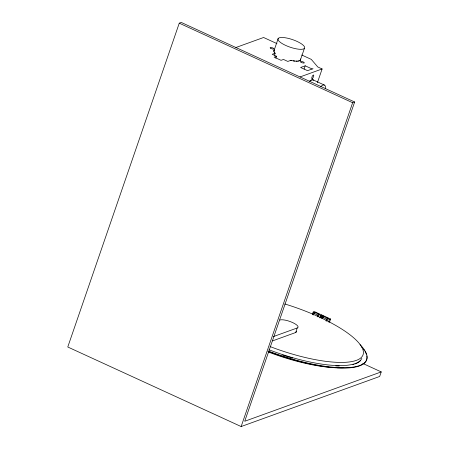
<?xml version="1.0" encoding="UTF-8"?>
<svg xmlns="http://www.w3.org/2000/svg" width="449" height="449" viewBox="0 0 449 449"><rect width="100%" height="100%" fill="white"/><g stroke="black" fill="none" stroke-linecap="round" stroke-linejoin="round"><path stroke-width="0.67" d="M274.12 50.361L274.636 50.002M299.831 60.508L300.353 60.149M300.476 59.644L300.549 59.122M273.997 50.855L273.924 51.377M381.235 371.907L244.716 421.263L354.648 102.002L181.273 22.45L179.263 23.174L67.765 346.998L241.141 426.55L379.663 376.47L381.235 371.907L362.753 363.426M273.918 50.922L278.217 38.446M274.513 55.16L275.186 53.201L274.681 52.746A14.082 3.974 19 0 1 274.064 50.389M275.871 58.224L276.545 56.265L272.212 54.278L275.186 53.201M300.347 60.172L304.422 48.352A14.082 3.974 19 0 0 287.096 38.103A14.082 3.974 19 0 0 282.438 43.738A14.082 3.974 19 0 0 304.422 48.352M304.096 69.073L305.219 65.812L312.162 69L313.037 68.686M317.415 82.627L322.118 68.955L317.785 66.968L311.269 59.369L301.734 54.991M241.141 426.55L352.645 102.726L354.648 102.002M272.571 340.881L295.661 332.529L297.232 327.972A10.058 2.84 19 0 0 292.58 322.539A10.058 2.84 19 0 0 279.895 320.014M312.296 314.631L313.189 312.033L314.395 311.595L330.604 319.031L329.487 322.287M313.206 315.052L313.84 313.217L315.445 312.639L319.435 314.468L317.825 315.046L313.84 313.217M317.196 316.882L317.825 315.046M318.24 316.607L318.913 314.654L320.648 315.451L321.849 315.013M319.974 317.404L320.648 315.451M319.969 317.971L320.867 315.372L322.169 315.967L321.495 317.92M321.271 317.999L321.944 316.045L323.151 315.613M322.174 318.459L322.595 317.235L324.2 316.652L328.191 318.481L326.58 319.065L322.595 317.235M325.952 320.9L326.58 319.065M326.771 321.276L327.669 318.672L329.403 319.469L330.604 319.031M328.505 322.068L329.403 319.469M309.737 81.23L310.495 80.612M299.264 60.845L298.327 61.013M311.365 80.135L312.027 79.877M235.888 47.51L263.591 37.492L276.943 43.615M276.545 56.265L274.137 57.135L281.068 60.318L283.482 59.448L287.815 61.434L290.789 60.362L291.844 60.621A14.082 3.974 19 0 0 300.561 59.049M305.219 65.812L300.606 67.485L307.554 70.667L312.162 69M300.039 76.942L322.118 68.955M273.486 336.559L297.232 327.972M297.356 61.143L296.076 61.115M294.757 61.053L293.214 60.823M312.706 79.883L313.234 80.029M291.648 60.57L290.772 60.379M312.964 79.827L324.369 85.057M179.263 23.174L352.645 102.726M313.189 312.033L314.923 312.824M321.944 316.045L323.678 316.842M274.631 52.679L274.249 52.028M309.541 81.331A14.082 4.462 -65.4 0 1 313.436 80.085M320.653 86.651A14.082 4.462 -65.4 0 1 325.671 88.762M296.508 331.272A10.058 2.84 19 0 1 295.661 332.529M361.821 358.302A80.455 22.714 19 0 1 268.912 349.732M284.773 303.956A80.455 22.714 19 0 1 363.056 354.761A80.455 22.714 19 0 1 270.012 346.538M343.811 367.675A80.455 22.714 19 0 1 337.266 367.787M332.928 367.596A80.455 22.714 19 0 1 268.16 351.921M360.738 360.294A80.455 22.714 19 0 1 355.114 363.931M354.036 364.291A80.455 22.714 19 0 1 352.88 364.622M339.281 365.98A80.455 22.714 19 0 1 335.757 365.89M292.625 358.078A80.455 22.714 19 0 1 282.629 355.019M366.805 355.928A85.478 24.134 19 0 1 267.986 351.32M361.209 346.398A85.478 24.134 19 0 1 362.001 347.29M363.443 349.092A85.478 24.134 19 0 1 364.279 350.265M365.003 351.421A85.478 24.134 19 0 1 366.317 354.182M360.031 344.652A85.478 24.134 19 0 1 348.957 367.551A85.478 24.134 19 0 1 268.76 351.202M300.937 62.142A2.009 0.567 19 0 0 304.197 62.983A2.009 0.567 19 0 0 302.076 61.524A2.009 0.567 19 0 0 300.937 62.142M312.583 78.278A2.009 0.64 -65.4 0 0 313.671 75.118A2.009 0.64 -65.4 0 0 311.926 77.133A2.009 0.64 -65.4 0 0 312.583 78.278M270.842 48.357A2.009 0.567 19 0 0 273.952 48.98A2.009 0.567 19 0 0 271.409 47.515A2.009 0.567 19 0 0 270.842 48.357"/></g></svg>
